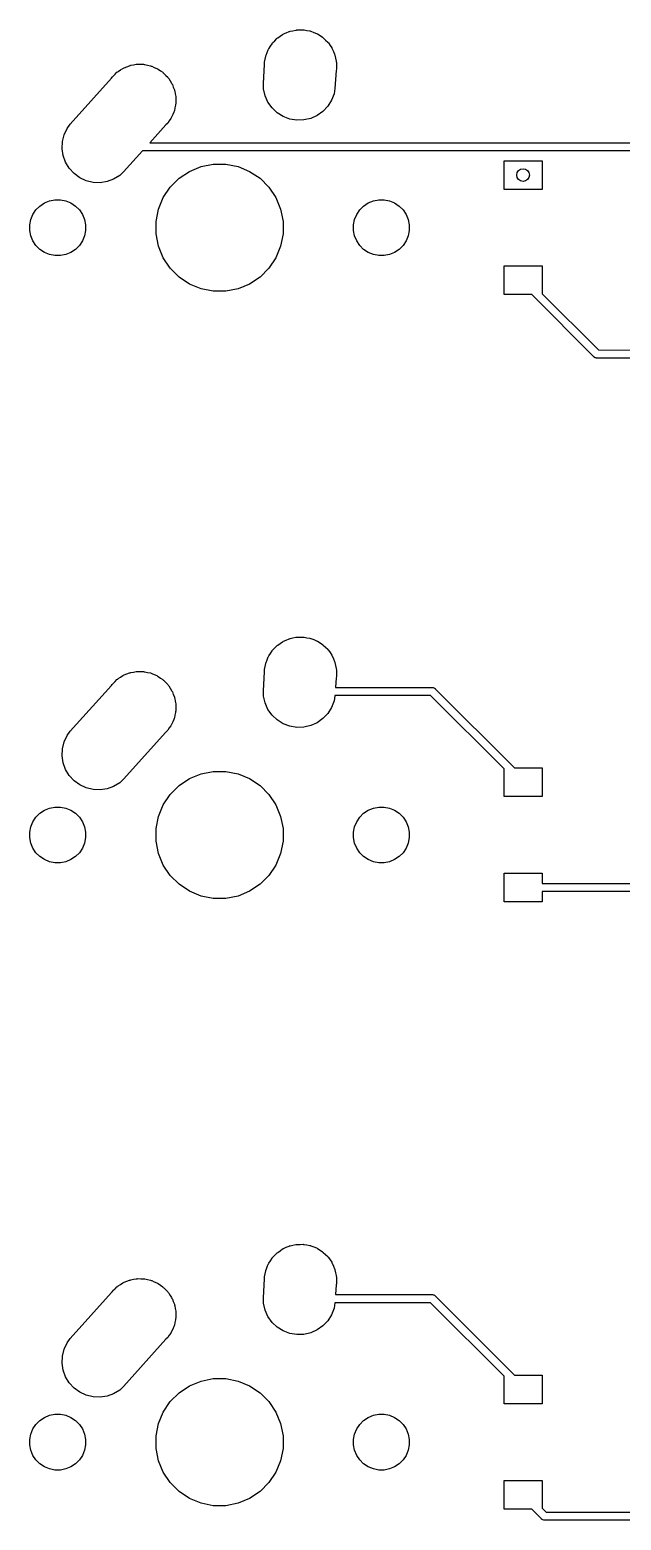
# Model space of a CAD drawing. Extents: x -26.1 to -7.5, y -7.6 to -2.3.
# Drawn here: x -26.079 to -25.349, y -5.066 to -3.226 of the extents above; entities that cross this region are included whole.
import ezdxf

# ---------------------------------------------------------------- set-up
doc = ezdxf.new("R2010")
doc.units = 0
doc.header["$MEASUREMENT"] = 0
doc.layers.add('BLACK', color=7, linetype='CONTINUOUS')

msp = doc.modelspace()

# ---------------------------------------------------------------- linework, layer by layer
at = {"layer": 'BLACK', "linetype": 'CONTINUOUS'}
for p, q in [((-25.7794, -3.24177), (-25.7768, -3.23914)), ((-25.7768, -3.23914), (-25.7742, -3.23644)), ((-25.7742, -3.23644), (-25.7737, -3.23606)), ((-25.7737, -3.23606), (-25.7732, -3.2356)), ((-25.7732, -3.2356), (-25.7701, -3.23353)), ((-25.7701, -3.23353), (-25.7671, -3.23138)), ((-25.7671, -3.23138), (-25.7665, -3.23111)), ((-25.7665, -3.23111), (-25.766, -3.23075)), ((-25.766, -3.23075), (-25.7625, -3.22933)), ((-25.7625, -3.22933), (-25.7592, -3.22781)), ((-25.7592, -3.22781), (-25.7585, -3.22766)), ((-25.7585, -3.22766), (-25.7579, -3.22741)), ((-25.7579, -3.22741), (-25.7543, -3.22669)), ((-25.7543, -3.22669), (-25.7507, -3.22586)), ((-25.7507, -3.22586), (-25.75, -3.22584)), ((-25.75, -3.22584), (-25.7494, -3.22571)), ((-25.7494, -3.22571), (-25.7456, -3.22571)), ((-25.7456, -3.22571), (-25.7419, -3.2256)), ((-25.7419, -3.2256), (-25.7413, -3.22571)), ((-25.7413, -3.22571), (-25.7406, -3.22571)), ((-25.7406, -3.22571), (-25.737, -3.22643)), ((-25.737, -3.22643), (-25.7333, -3.22705)), ((-25.7333, -3.22705), (-25.7327, -3.22728)), ((-25.7327, -3.22728), (-25.7321, -3.22741)), ((-25.7321, -3.22741), (-25.7286, -3.22883)), ((-25.7286, -3.22883), (-25.7252, -3.23015)), ((-25.7252, -3.23015), (-25.7246, -3.2305)), ((-25.7246, -3.2305), (-25.724, -3.23075)), ((-25.724, -3.23075), (-25.7209, -3.23281)), ((-25.7209, -3.23281), (-25.7178, -3.23478)), ((-25.7178, -3.23478), (-25.7173, -3.23523)), ((-25.7173, -3.23523), (-25.7168, -3.2356)), ((-25.7168, -3.2356), (-25.7141, -3.23822)), ((-25.7141, -3.23822), (-25.7114, -3.24077)), ((-25.7879, -3.25833), (-25.7877, -3.25772)), ((-25.7877, -3.25772), (-25.7876, -3.25708)), ((-25.7876, -3.25708), (-25.7862, -3.25365)), ((-25.7862, -3.25365), (-25.7848, -3.25018)), ((-25.7848, -3.25018), (-25.7845, -3.24963)), ((-25.7845, -3.24963), (-25.7843, -3.24902)), ((-25.7843, -3.24902), (-25.7822, -3.24593)), ((-25.7822, -3.24593), (-25.7802, -3.24279)), ((-25.7802, -3.24279), (-25.7798, -3.24231)), ((-25.7798, -3.24231), (-25.7794, -3.24177)), ((-25.7114, -3.24077), (-25.7111, -3.2413)), ((-25.7111, -3.2413), (-25.7106, -3.24177)), ((-25.7106, -3.24177), (-25.7085, -3.24485)), ((-25.7085, -3.24485), (-25.7064, -3.24788)), ((-25.7064, -3.24788), (-25.7061, -3.24848)), ((-25.7061, -3.24848), (-25.7057, -3.24902)), ((-25.7057, -3.24902), (-25.7043, -3.25245)), ((-25.7043, -3.25245), (-25.7028, -3.25584)), ((-25.7028, -3.25584), (-25.7027, -3.25648)), ((-25.7027, -3.25648), (-25.7024, -3.25708)), ((-25.7024, -3.25708), (-25.7017, -3.26072)), ((-25.9701, -3.27691), (-25.9672, -3.27515)), ((-25.9672, -3.27515), (-25.9644, -3.27327)), ((-25.9644, -3.27327), (-25.9635, -3.27289)), ((-25.9635, -3.27289), (-25.9627, -3.27238)), ((-25.9627, -3.27238), (-25.9595, -3.27123)), ((-25.9595, -3.27123), (-25.9563, -3.26993)), ((-25.9563, -3.26993), (-25.9554, -3.26974)), ((-25.9554, -3.26974), (-25.9545, -3.2694)), ((-25.9545, -3.2694), (-25.9511, -3.26889)), ((-25.9511, -3.26889), (-25.9478, -3.26823)), ((-25.9478, -3.26823), (-25.9468, -3.26823)), ((-25.9468, -3.26823), (-25.9458, -3.26808)), ((-25.9458, -3.26808), (-25.9424, -3.26823)), ((-25.9424, -3.26823), (-25.9391, -3.26823)), ((-25.9391, -3.26823), (-25.9381, -3.26842)), ((-25.9381, -3.26842), (-25.9371, -3.26846)), ((-25.9371, -3.26846), (-25.9338, -3.26927)), ((-25.9338, -3.26927), (-25.9305, -3.26993)), ((-25.9305, -3.26993), (-25.9296, -3.27031)), ((-25.9296, -3.27031), (-25.9286, -3.27054)), ((-25.9286, -3.27054), (-25.9256, -3.27197)), ((-25.9256, -3.27197), (-25.9224, -3.27327)), ((-25.9224, -3.27327), (-25.9216, -3.27382)), ((-25.9216, -3.27382), (-25.9207, -3.27423)), ((-25.9207, -3.27423), (-25.918, -3.27624)), ((-25.918, -3.27624), (-25.9152, -3.27812)), ((-25.7909, -3.29196), (-25.7893, -3.26848)), ((-25.7893, -3.26564), (-25.7886, -3.26199)), ((-25.7893, -3.26848), (-25.7893, -3.26564)), ((-25.7886, -3.26199), (-25.7879, -3.25833)), ((-25.701, -3.27587), (-25.7025, -3.29805)), ((-25.7017, -3.26072), (-25.7009, -3.26434)), ((-25.7007, -3.27436), (-25.701, -3.27587)), ((-25.7009, -3.26434), (-25.7008, -3.265)), ((-25.7008, -3.265), (-25.7007, -3.26564)), ((-25.7007, -3.26564), (-25.7007, -3.26935)), ((-25.7007, -3.26935), (-25.7007, -3.27088)), ((-25.7007, -3.27088), (-25.7007, -3.27153)), ((-25.7007, -3.27153), (-25.7007, -3.27436)), ((-26.0294, -3.34204), (-25.9785, -3.28529)), ((-25.9785, -3.28529), (-25.9778, -3.28429)), ((-25.9778, -3.28429), (-25.9756, -3.28205)), ((-25.9756, -3.28205), (-25.9749, -3.28132)), ((-25.9749, -3.28132), (-25.9741, -3.28051)), ((-25.9741, -3.28051), (-25.9717, -3.27812)), ((-25.9717, -3.27812), (-25.9708, -3.27757)), ((-25.9708, -3.27757), (-25.9701, -3.27691)), ((-25.9152, -3.27812), (-25.9145, -3.27881)), ((-25.9145, -3.27881), (-25.9137, -3.27939)), ((-25.9137, -3.27939), (-25.9114, -3.28189)), ((-25.9114, -3.28189), (-25.909, -3.28429)), ((-25.909, -3.28429), (-25.9085, -3.2851)), ((-25.9085, -3.2851), (-25.9078, -3.28583)), ((-25.9078, -3.28583), (-25.9061, -3.28873)), ((-25.9061, -3.28873), (-25.9042, -3.29154)), ((-25.9042, -3.29154), (-25.9038, -3.29245)), ((-25.9038, -3.29245), (-25.9033, -3.29329)), ((-25.9033, -3.29329), (-25.9021, -3.29647)), ((-25.7907, -3.29849), (-25.7909, -3.29196)), ((-25.9021, -3.29647), (-25.9008, -3.2996)), ((-25.9008, -3.2996), (-25.9006, -3.30056)), ((-25.9006, -3.30056), (-25.9003, -3.30149)), ((-25.9003, -3.30149), (-25.8998, -3.30484)), ((-25.8998, -3.30484), (-25.8991, -3.30816)), ((-25.8991, -3.30816), (-25.8991, -3.30914)), ((-25.8991, -3.30914), (-25.899, -3.31011)), ((-25.899, -3.31011), (-25.8991, -3.3135)), ((-25.7888, -3.307), (-25.7907, -3.29849)), ((-25.7852, -3.31496), (-25.7888, -3.307)), ((-25.7067, -3.31265), (-25.7114, -3.32005)), ((-25.7036, -3.3045), (-25.7067, -3.31265)), ((-25.7025, -3.29805), (-25.7036, -3.3045)), ((-25.9029, -3.33037), (-25.9042, -3.3335)), ((-25.9014, -3.3273), (-25.9029, -3.33037)), ((-25.9012, -3.32635), (-25.9014, -3.3273)), ((-25.9008, -3.32544), (-25.9012, -3.32635)), ((-25.9002, -3.32212), (-25.9008, -3.32544)), ((-25.8994, -3.31883), (-25.9002, -3.32212)), ((-25.8993, -3.31785), (-25.8994, -3.31883)), ((-25.8991, -3.31688), (-25.8993, -3.31785)), ((-25.8991, -3.3135), (-25.8991, -3.31688)), ((-25.7801, -3.32207), (-25.7852, -3.31496)), ((-25.7738, -3.32805), (-25.7801, -3.32207)), ((-25.7664, -3.33268), (-25.7738, -3.32805)), ((-25.7245, -3.33145), (-25.7324, -3.33503)), ((-25.7173, -3.3264), (-25.7245, -3.33145)), ((-25.7114, -3.32005), (-25.7173, -3.3264)), ((-26.037, -3.35522), (-26.0333, -3.34731)), ((-26.0333, -3.34731), (-26.0294, -3.34204)), ((-25.9113, -3.34299), (-25.931, -3.365)), ((-25.909, -3.34075), (-25.9113, -3.34299)), ((-25.9071, -3.33794), (-25.909, -3.34075)), ((-25.9051, -3.33521), (-25.9071, -3.33794)), ((-25.9047, -3.33432), (-25.9051, -3.33521)), ((-25.9042, -3.3335), (-25.9047, -3.33432)), ((-25.7582, -3.33578), (-25.7664, -3.33268)), ((-25.7496, -3.33723), (-25.7582, -3.33578)), ((-25.7409, -3.33698), (-25.7496, -3.33723)), ((-25.7324, -3.33503), (-25.7409, -3.33698)), ((-26.0394, -3.37241), (-26.0391, -3.36369)), ((-26.0391, -3.36369), (-26.037, -3.35522)), ((-25.931, -3.365), (-25.2891, -3.365)), ((-26.0381, -3.38103), (-26.0394, -3.37241)), ((-26.0351, -3.38923), (-26.0381, -3.38103)), ((-25.94, -3.375), (-25.9635, -3.4012)), ((-25.289, -3.375), (-25.94, -3.375)), ((-26.0306, -3.39669), (-26.0351, -3.38923)), ((-26.0247, -3.40313), (-26.0306, -3.39669)), ((-26.0177, -3.40829), (-26.0247, -3.40313)), ((-25.9635, -3.4012), (-25.9683, -3.40561)), ((-25.895, -3.40903), (-25.8822, -3.40043)), ((-25.8822, -3.40043), (-25.8679, -3.39452)), ((-25.8679, -3.39452), (-25.8527, -3.3915)), ((-25.8527, -3.3915), (-25.8373, -3.3915)), ((-25.8373, -3.3915), (-25.8221, -3.39452)), ((-25.8221, -3.39452), (-25.8078, -3.40043)), ((-25.8078, -3.40043), (-25.795, -3.40903)), ((-25.4936, -3.42276), (-25.4936, -3.38732)), ((-25.4936, -3.38732), (-25.4464, -3.38732)), ((-25.4464, -3.38732), (-25.4464, -3.42276)), ((-26.0098, -3.41198), (-26.0177, -3.40829)), ((-26.0013, -3.41406), (-26.0098, -3.41198)), ((-25.9926, -3.41444), (-26.0013, -3.41406)), ((-25.984, -3.41312), (-25.9926, -3.41444)), ((-25.9758, -3.41014), (-25.984, -3.41312)), ((-25.9683, -3.40561), (-25.9758, -3.41014)), ((-25.9146, -3.43282), (-25.906, -3.41996)), ((-25.906, -3.41996), (-25.895, -3.40903)), ((-25.795, -3.40903), (-25.784, -3.41996)), ((-25.784, -3.41996), (-25.7754, -3.43282)), ((-25.4464, -3.42276), (-25.4936, -3.42276)), ((-26.067, -3.44324), (-26.0613, -3.43947)), ((-26.0613, -3.43947), (-26.055, -3.43688)), ((-26.055, -3.43688), (-26.0484, -3.43555)), ((-26.0484, -3.43555), (-26.0416, -3.43555)), ((-26.0416, -3.43555), (-26.035, -3.43688)), ((-26.035, -3.43688), (-26.0287, -3.43947)), ((-26.0287, -3.43947), (-26.023, -3.44324)), ((-25.9205, -3.4471), (-25.9146, -3.43282)), ((-25.7754, -3.43282), (-25.7695, -3.4471)), ((-25.667, -3.44324), (-25.6613, -3.43947)), ((-25.6613, -3.43947), (-25.655, -3.43688)), ((-25.655, -3.43688), (-25.6484, -3.43555)), ((-25.6484, -3.43555), (-25.6416, -3.43555)), ((-25.6416, -3.43555), (-25.635, -3.43688)), ((-25.635, -3.43688), (-25.6287, -3.43947)), ((-25.6287, -3.43947), (-25.623, -3.44324)), ((-26.0794, -3.46661), (-26.0781, -3.45995)), ((-26.0781, -3.45995), (-26.0755, -3.45368)), ((-26.0755, -3.45368), (-26.0718, -3.44804)), ((-26.0718, -3.44804), (-26.067, -3.44324)), ((-26.023, -3.44324), (-26.0182, -3.44804)), ((-26.0182, -3.44804), (-26.0145, -3.45368)), ((-26.0145, -3.45368), (-26.0119, -3.45995)), ((-26.0119, -3.45995), (-26.0106, -3.46661)), ((-25.9235, -3.46227), (-25.9205, -3.4471)), ((-25.7695, -3.4471), (-25.7665, -3.46227)), ((-25.6794, -3.46661), (-25.6781, -3.45995)), ((-25.6781, -3.45995), (-25.6755, -3.45368)), ((-25.6755, -3.45368), (-25.6718, -3.44804)), ((-25.6718, -3.44804), (-25.667, -3.44324)), ((-25.623, -3.44324), (-25.6182, -3.44804)), ((-25.6182, -3.44804), (-25.6145, -3.45368)), ((-25.6145, -3.45368), (-25.6119, -3.45995)), ((-25.6119, -3.45995), (-25.6106, -3.46661)), ((-26.0794, -3.47339), (-26.0794, -3.46661)), ((-26.0781, -3.48005), (-26.0794, -3.47339)), ((-26.0106, -3.47339), (-26.0119, -3.48005)), ((-26.0106, -3.46661), (-26.0106, -3.47339)), ((-25.9235, -3.47773), (-25.9235, -3.46227)), ((-25.9205, -3.4929), (-25.9235, -3.47773)), ((-25.7665, -3.47773), (-25.7695, -3.4929)), ((-25.7665, -3.46227), (-25.7665, -3.47773)), ((-25.6794, -3.47339), (-25.6794, -3.46661)), ((-25.6781, -3.48005), (-25.6794, -3.47339)), ((-25.6106, -3.47339), (-25.6119, -3.48005)), ((-25.6106, -3.46661), (-25.6106, -3.47339)), ((-26.0755, -3.48632), (-26.0781, -3.48005)), ((-26.0718, -3.49196), (-26.0755, -3.48632)), ((-26.067, -3.49676), (-26.0718, -3.49196)), ((-26.0613, -3.50053), (-26.067, -3.49676)), ((-26.023, -3.49676), (-26.0287, -3.50053)), ((-26.0182, -3.49196), (-26.023, -3.49676)), ((-26.0145, -3.48632), (-26.0182, -3.49196)), ((-26.0119, -3.48005), (-26.0145, -3.48632)), ((-25.9146, -3.50718), (-25.9205, -3.4929)), ((-25.7695, -3.4929), (-25.7754, -3.50718)), ((-25.6755, -3.48632), (-25.6781, -3.48005)), ((-25.6718, -3.49196), (-25.6755, -3.48632)), ((-25.667, -3.49676), (-25.6718, -3.49196)), ((-25.6613, -3.50053), (-25.667, -3.49676)), ((-25.623, -3.49676), (-25.6287, -3.50053)), ((-25.6182, -3.49196), (-25.623, -3.49676)), ((-25.6145, -3.48632), (-25.6182, -3.49196)), ((-25.6119, -3.48005), (-25.6145, -3.48632)), ((-26.055, -3.50312), (-26.0613, -3.50053)), ((-26.0484, -3.50445), (-26.055, -3.50312)), ((-26.0416, -3.50445), (-26.0484, -3.50445)), ((-26.035, -3.50312), (-26.0416, -3.50445)), ((-26.0287, -3.50053), (-26.035, -3.50312)), ((-25.906, -3.52004), (-25.9146, -3.50718)), ((-25.7754, -3.50718), (-25.784, -3.52004)), ((-25.655, -3.50312), (-25.6613, -3.50053)), ((-25.6484, -3.50445), (-25.655, -3.50312)), ((-25.6416, -3.50445), (-25.6484, -3.50445)), ((-25.635, -3.50312), (-25.6416, -3.50445)), ((-25.6287, -3.50053), (-25.635, -3.50312)), ((-25.895, -3.53097), (-25.906, -3.52004)), ((-25.8822, -3.53957), (-25.895, -3.53097)), ((-25.795, -3.53097), (-25.8078, -3.53957)), ((-25.784, -3.52004), (-25.795, -3.53097)), ((-25.4936, -3.55268), (-25.4936, -3.51724)), ((-25.4936, -3.51724), (-25.4464, -3.51724)), ((-25.4464, -3.51724), (-25.4464, -3.55151)), ((-25.8679, -3.54548), (-25.8822, -3.53957)), ((-25.8527, -3.5485), (-25.8679, -3.54548)), ((-25.8373, -3.5485), (-25.8527, -3.5485)), ((-25.8221, -3.54548), (-25.8373, -3.5485)), ((-25.8078, -3.53957), (-25.8221, -3.54548)), ((-25.4594, -3.55268), (-25.4936, -3.55268)), ((-25.3827, -3.62936), (-25.4594, -3.55268)), ((-25.4464, -3.55151), (-25.3769, -3.621)), ((-25.3769, -3.621), (-24.384, -3.62297)), ((-25.3825, -3.62955), (-25.3827, -3.62936)), ((-25.3823, -3.62971), (-25.3825, -3.62955)), ((-25.3821, -3.62987), (-25.3823, -3.62971)), ((-25.3823, -3.62971), (-25.3823, -3.62971)), ((-25.3818, -3.63017), (-25.3821, -3.62987)), ((-25.3818, -3.63018), (-25.3818, -3.63017)), ((-25.3818, -3.63017), (-25.3818, -3.63017)), ((-25.3813, -3.63041), (-25.3818, -3.63018)), ((-25.3809, -3.63064), (-25.3813, -3.63041)), ((-25.3804, -3.63078), (-25.3809, -3.63064)), ((-25.3809, -3.63064), (-25.3809, -3.63064)), ((-25.3809, -3.63064), (-25.3809, -3.63064)), ((-25.38, -3.63093), (-25.3804, -3.63078)), ((-25.3799, -3.63093), (-25.38, -3.63093)), ((-25.3795, -3.63098), (-25.3799, -3.63093)), ((-25.3799, -3.63093), (-25.3799, -3.63093)), ((-25.3792, -3.631), (-25.3795, -3.63098)), ((-25.379, -3.63102), (-25.3792, -3.631)), ((-25.3792, -3.631), (-25.3792, -3.631)), ((-25.3787, -3.631), (-25.379, -3.63102)), ((-24.384, -3.63297), (-25.3787, -3.631)), ((-25.7543, -3.97669), (-25.7507, -3.97586)), ((-25.7507, -3.97586), (-25.75, -3.97584)), ((-25.75, -3.97584), (-25.7494, -3.97571)), ((-25.7494, -3.97571), (-25.7456, -3.97571)), ((-25.7456, -3.97571), (-25.7419, -3.9756)), ((-25.7419, -3.9756), (-25.7413, -3.97571)), ((-25.7413, -3.97571), (-25.7406, -3.97571)), ((-25.7406, -3.97571), (-25.737, -3.97643)), ((-25.7822, -3.99593), (-25.7802, -3.99279)), ((-25.7802, -3.99279), (-25.7798, -3.99231)), ((-25.7798, -3.99231), (-25.7794, -3.99177)), ((-25.7794, -3.99177), (-25.7768, -3.98914)), ((-25.7768, -3.98914), (-25.7742, -3.98644)), ((-25.7742, -3.98644), (-25.7737, -3.98606)), ((-25.7737, -3.98606), (-25.7732, -3.9856)), ((-25.7732, -3.9856), (-25.7701, -3.98353)), ((-25.7701, -3.98353), (-25.7671, -3.98138)), ((-25.7671, -3.98138), (-25.7665, -3.98111)), ((-25.7665, -3.98111), (-25.766, -3.98075)), ((-25.766, -3.98075), (-25.7625, -3.97933)), ((-25.7625, -3.97933), (-25.7592, -3.97781)), ((-25.7592, -3.97781), (-25.7585, -3.97766)), ((-25.7585, -3.97766), (-25.7579, -3.97741)), ((-25.7579, -3.97741), (-25.7543, -3.97669)), ((-25.737, -3.97643), (-25.7333, -3.97705)), ((-25.7333, -3.97705), (-25.7327, -3.97728)), ((-25.7327, -3.97728), (-25.7321, -3.97741)), ((-25.7321, -3.97741), (-25.7286, -3.97883)), ((-25.7286, -3.97883), (-25.7252, -3.98015)), ((-25.7252, -3.98015), (-25.7246, -3.9805)), ((-25.7246, -3.9805), (-25.724, -3.98075)), ((-25.724, -3.98075), (-25.7209, -3.98281)), ((-25.7209, -3.98281), (-25.7178, -3.98478)), ((-25.7178, -3.98478), (-25.7173, -3.98523)), ((-25.7173, -3.98523), (-25.7168, -3.9856)), ((-25.7168, -3.9856), (-25.7141, -3.98822)), ((-25.7141, -3.98822), (-25.7114, -3.99077)), ((-25.7114, -3.99077), (-25.7111, -3.9913)), ((-25.7111, -3.9913), (-25.7106, -3.99177)), ((-25.7106, -3.99177), (-25.7085, -3.99485)), ((-25.7893, -4.01564), (-25.7886, -4.01199)), ((-25.7886, -4.01199), (-25.7879, -4.00833)), ((-25.7879, -4.00833), (-25.7877, -4.00772)), ((-25.7877, -4.00772), (-25.7876, -4.00708)), ((-25.7876, -4.00708), (-25.7862, -4.00365)), ((-25.7862, -4.00365), (-25.7848, -4.00018)), ((-25.7848, -4.00018), (-25.7845, -3.99963)), ((-25.7845, -3.99963), (-25.7843, -3.99902)), ((-25.7843, -3.99902), (-25.7822, -3.99593)), ((-25.7085, -3.99485), (-25.7064, -3.99788)), ((-25.7064, -3.99788), (-25.7061, -3.99848)), ((-25.7061, -3.99848), (-25.7057, -3.99902)), ((-25.7057, -3.99902), (-25.7043, -4.00245)), ((-25.7043, -4.00245), (-25.7028, -4.00584)), ((-25.7028, -4.00584), (-25.7027, -4.00648)), ((-25.7027, -4.00648), (-25.7024, -4.00708)), ((-25.7024, -4.00708), (-25.7017, -4.01072)), ((-25.7017, -4.01072), (-25.7009, -4.01434)), ((-25.9756, -4.03205), (-25.9749, -4.03132)), ((-25.9749, -4.03132), (-25.9741, -4.03051)), ((-25.9741, -4.03051), (-25.9717, -4.02812)), ((-25.9717, -4.02812), (-25.9708, -4.02757)), ((-25.9708, -4.02757), (-25.9701, -4.02691)), ((-25.9701, -4.02691), (-25.9672, -4.02515)), ((-25.9672, -4.02515), (-25.9644, -4.02327)), ((-25.9644, -4.02327), (-25.9635, -4.02289)), ((-25.9635, -4.02289), (-25.9627, -4.02238)), ((-25.9627, -4.02238), (-25.9595, -4.02123)), ((-25.9595, -4.02123), (-25.9563, -4.01993)), ((-25.9563, -4.01993), (-25.9554, -4.01974)), ((-25.9554, -4.01974), (-25.9545, -4.0194)), ((-25.9545, -4.0194), (-25.9511, -4.01889)), ((-25.9511, -4.01889), (-25.9478, -4.01823)), ((-25.9478, -4.01823), (-25.9468, -4.01823)), ((-25.9468, -4.01823), (-25.9458, -4.01808)), ((-25.9458, -4.01808), (-25.9424, -4.01823)), ((-25.9424, -4.01823), (-25.9391, -4.01823)), ((-25.9391, -4.01823), (-25.9381, -4.01842)), ((-25.9381, -4.01842), (-25.9371, -4.01846)), ((-25.9371, -4.01846), (-25.9338, -4.01927)), ((-25.9338, -4.01927), (-25.9305, -4.01993)), ((-25.9305, -4.01993), (-25.9296, -4.02031)), ((-25.9296, -4.02031), (-25.9286, -4.02054)), ((-25.9286, -4.02054), (-25.9256, -4.02197)), ((-25.9256, -4.02197), (-25.9224, -4.02327)), ((-25.9224, -4.02327), (-25.9216, -4.02382)), ((-25.9216, -4.02382), (-25.9207, -4.02423)), ((-25.9207, -4.02423), (-25.918, -4.02624)), ((-25.918, -4.02624), (-25.9152, -4.02812)), ((-25.9152, -4.02812), (-25.9145, -4.02881)), ((-25.9145, -4.02881), (-25.9137, -4.02939)), ((-25.9137, -4.02939), (-25.9114, -4.03189)), ((-25.7909, -4.04196), (-25.7893, -4.01847)), ((-25.7893, -4.01847), (-25.7893, -4.01564)), ((-25.701, -4.02587), (-25.7018, -4.03783)), ((-25.7007, -4.02436), (-25.701, -4.02587)), ((-25.7009, -4.01434), (-25.7008, -4.015)), ((-25.7008, -4.015), (-25.7007, -4.01564)), ((-25.7007, -4.01564), (-25.7007, -4.01935)), ((-25.7007, -4.01935), (-25.7007, -4.02088)), ((-25.7007, -4.02088), (-25.7007, -4.02153)), ((-25.7007, -4.02153), (-25.7007, -4.02436)), ((-26.0294, -4.09204), (-25.9785, -4.03529)), ((-25.9785, -4.03529), (-25.9778, -4.03429)), ((-25.9778, -4.03429), (-25.9756, -4.03205)), ((-25.9114, -4.03189), (-25.909, -4.03429)), ((-25.909, -4.03429), (-25.9085, -4.0351)), ((-25.9085, -4.0351), (-25.9078, -4.03583)), ((-25.9078, -4.03583), (-25.9061, -4.03873)), ((-25.9061, -4.03873), (-25.9042, -4.04154)), ((-25.9042, -4.04154), (-25.9038, -4.04245)), ((-25.9038, -4.04245), (-25.9033, -4.04329)), ((-25.9033, -4.04329), (-25.9021, -4.04647)), ((-25.9021, -4.04647), (-25.9008, -4.0496)), ((-25.9008, -4.0496), (-25.9006, -4.05056)), ((-25.7907, -4.04849), (-25.7909, -4.04196)), ((-25.7888, -4.057), (-25.7907, -4.04849)), ((-25.7025, -4.04805), (-25.7036, -4.0545)), ((-25.5843, -4.04783), (-25.7025, -4.04783)), ((-25.7025, -4.04783), (-25.7025, -4.04805)), ((-25.7018, -4.03783), (-25.5825, -4.03783)), ((-25.4936, -4.13849), (-25.5843, -4.04783)), ((-25.5825, -4.03783), (-25.5822, -4.03781)), ((-25.5822, -4.03781), (-25.582, -4.03783)), ((-25.582, -4.03783), (-25.5812, -4.03791)), ((-25.5812, -4.03791), (-25.5803, -4.03819)), ((-25.5803, -4.03819), (-25.5794, -4.03866)), ((-25.5794, -4.03866), (-25.5787, -4.03928)), ((-25.5787, -4.03928), (-25.5785, -4.03947)), ((-25.5785, -4.03947), (-25.4806, -4.13732)), ((-25.9006, -4.05056), (-25.9003, -4.05149)), ((-25.9003, -4.05149), (-25.8998, -4.05484)), ((-25.8998, -4.05484), (-25.8991, -4.05816)), ((-25.8993, -4.06785), (-25.8994, -4.06883)), ((-25.8991, -4.06688), (-25.8993, -4.06785)), ((-25.8991, -4.05816), (-25.8991, -4.05914)), ((-25.8991, -4.05914), (-25.899, -4.06011)), ((-25.899, -4.06011), (-25.8991, -4.0635)), ((-25.8991, -4.0635), (-25.8991, -4.06688)), ((-25.7852, -4.06496), (-25.7888, -4.057)), ((-25.7801, -4.07207), (-25.7852, -4.06496)), ((-25.7067, -4.06265), (-25.7114, -4.07005)), ((-25.7036, -4.0545), (-25.7067, -4.06265)), ((-25.9051, -4.08521), (-25.9071, -4.08794)), ((-25.9047, -4.08432), (-25.9051, -4.08521)), ((-25.9042, -4.0835), (-25.9047, -4.08432)), ((-25.9029, -4.08037), (-25.9042, -4.0835)), ((-25.9014, -4.0773), (-25.9029, -4.08037)), ((-25.9012, -4.07635), (-25.9014, -4.0773)), ((-25.9008, -4.07544), (-25.9012, -4.07635)), ((-25.9002, -4.07212), (-25.9008, -4.07544)), ((-25.8994, -4.06883), (-25.9002, -4.07212)), ((-25.7738, -4.07805), (-25.7801, -4.07207)), ((-25.7664, -4.08268), (-25.7738, -4.07805)), ((-25.7582, -4.08578), (-25.7664, -4.08268)), ((-25.7496, -4.08723), (-25.7582, -4.08578)), ((-25.7324, -4.08503), (-25.7409, -4.08698)), ((-25.7245, -4.08145), (-25.7324, -4.08503)), ((-25.7173, -4.0764), (-25.7245, -4.08145)), ((-25.7114, -4.07005), (-25.7173, -4.0764)), ((-26.037, -4.10522), (-26.0333, -4.09731)), ((-26.0333, -4.09731), (-26.0294, -4.09204)), ((-25.9113, -4.09299), (-25.9635, -4.1512)), ((-25.909, -4.09075), (-25.9113, -4.09299)), ((-25.9071, -4.08794), (-25.909, -4.09075)), ((-25.7409, -4.08698), (-25.7496, -4.08723)), ((-26.0394, -4.12241), (-26.0391, -4.11369)), ((-26.0381, -4.13103), (-26.0394, -4.12241)), ((-26.0391, -4.11369), (-26.037, -4.10522)), ((-26.0351, -4.13923), (-26.0381, -4.13103)), ((-26.0306, -4.14669), (-26.0351, -4.13923)), ((-25.8679, -4.14452), (-25.8527, -4.1415)), ((-25.8527, -4.1415), (-25.8373, -4.1415)), ((-25.8373, -4.1415), (-25.8221, -4.14452)), ((-25.4936, -4.17276), (-25.4936, -4.13849)), ((-25.4806, -4.13732), (-25.4464, -4.13732)), ((-25.4464, -4.13732), (-25.4464, -4.17276)), ((-26.0247, -4.15313), (-26.0306, -4.14669)), ((-26.0177, -4.15829), (-26.0247, -4.15313)), ((-26.0098, -4.16198), (-26.0177, -4.15829)), ((-25.9758, -4.16014), (-25.984, -4.16312)), ((-25.9683, -4.15561), (-25.9758, -4.16014)), ((-25.9635, -4.1512), (-25.9683, -4.15561)), ((-25.906, -4.16996), (-25.895, -4.15903)), ((-25.895, -4.15903), (-25.8822, -4.15043)), ((-25.8822, -4.15043), (-25.8679, -4.14452)), ((-25.8221, -4.14452), (-25.8078, -4.15043)), ((-25.8078, -4.15043), (-25.795, -4.15903)), ((-25.795, -4.15903), (-25.784, -4.16996)), ((-26.0013, -4.16406), (-26.0098, -4.16198)), ((-25.9926, -4.16444), (-26.0013, -4.16406)), ((-25.984, -4.16312), (-25.9926, -4.16444)), ((-25.9146, -4.18282), (-25.906, -4.16996)), ((-25.784, -4.16996), (-25.7754, -4.18282)), ((-25.4464, -4.17276), (-25.4936, -4.17276)), ((-26.0718, -4.19804), (-26.067, -4.19324)), ((-26.067, -4.19324), (-26.0613, -4.18947)), ((-26.0613, -4.18947), (-26.055, -4.18688)), ((-26.055, -4.18688), (-26.0484, -4.18555)), ((-26.0484, -4.18555), (-26.0416, -4.18555)), ((-26.0416, -4.18555), (-26.035, -4.18688)), ((-26.035, -4.18688), (-26.0287, -4.18947)), ((-26.0287, -4.18947), (-26.023, -4.19324)), ((-26.023, -4.19324), (-26.0182, -4.19804)), ((-25.9205, -4.1971), (-25.9146, -4.18282)), ((-25.7754, -4.18282), (-25.7695, -4.1971)), ((-25.6718, -4.19804), (-25.667, -4.19324)), ((-25.667, -4.19324), (-25.6613, -4.18947)), ((-25.6613, -4.18947), (-25.655, -4.18688)), ((-25.655, -4.18688), (-25.6484, -4.18555)), ((-25.6484, -4.18555), (-25.6416, -4.18555)), ((-25.6416, -4.18555), (-25.635, -4.18688)), ((-25.635, -4.18688), (-25.6287, -4.18947)), ((-25.6287, -4.18947), (-25.623, -4.19324)), ((-25.623, -4.19324), (-25.6182, -4.19804)), ((-26.0794, -4.21661), (-26.0781, -4.20995)), ((-26.0781, -4.20995), (-26.0755, -4.20368)), ((-26.0755, -4.20368), (-26.0718, -4.19804)), ((-26.0182, -4.19804), (-26.0145, -4.20368)), ((-26.0145, -4.20368), (-26.0119, -4.20995)), ((-26.0119, -4.20995), (-26.0106, -4.21661)), ((-25.9235, -4.21227), (-25.9205, -4.1971)), ((-25.9235, -4.22773), (-25.9235, -4.21227)), ((-25.7695, -4.1971), (-25.7665, -4.21227)), ((-25.7665, -4.21227), (-25.7665, -4.22773)), ((-25.6794, -4.21661), (-25.6781, -4.20995)), ((-25.6781, -4.20995), (-25.6755, -4.20368)), ((-25.6755, -4.20368), (-25.6718, -4.19804)), ((-25.6182, -4.19804), (-25.6145, -4.20368)), ((-25.6145, -4.20368), (-25.6119, -4.20995)), ((-25.6119, -4.20995), (-25.6106, -4.21661)), ((-26.0794, -4.22339), (-26.0794, -4.21661)), ((-26.0781, -4.23005), (-26.0794, -4.22339)), ((-26.0755, -4.23632), (-26.0781, -4.23005)), ((-26.0119, -4.23005), (-26.0145, -4.23632)), ((-26.0106, -4.22339), (-26.0119, -4.23005)), ((-26.0106, -4.21661), (-26.0106, -4.22339)), ((-25.9205, -4.2429), (-25.9235, -4.22773)), ((-25.7665, -4.22773), (-25.7695, -4.2429)), ((-25.6794, -4.22339), (-25.6794, -4.21661)), ((-25.6781, -4.23005), (-25.6794, -4.22339)), ((-25.6755, -4.23632), (-25.6781, -4.23005)), ((-25.6119, -4.23005), (-25.6145, -4.23632)), ((-25.6106, -4.22339), (-25.6119, -4.23005)), ((-25.6106, -4.21661), (-25.6106, -4.22339)), ((-26.0718, -4.24196), (-26.0755, -4.23632)), ((-26.067, -4.24676), (-26.0718, -4.24196)), ((-26.0613, -4.25053), (-26.067, -4.24676)), ((-26.055, -4.25312), (-26.0613, -4.25053)), ((-26.0287, -4.25053), (-26.035, -4.25312)), ((-26.023, -4.24676), (-26.0287, -4.25053)), ((-26.0182, -4.24196), (-26.023, -4.24676)), ((-26.0145, -4.23632), (-26.0182, -4.24196)), ((-25.9146, -4.25718), (-25.9205, -4.2429)), ((-25.7695, -4.2429), (-25.7754, -4.25718)), ((-25.6718, -4.24196), (-25.6755, -4.23632)), ((-25.667, -4.24676), (-25.6718, -4.24196)), ((-25.6613, -4.25053), (-25.667, -4.24676)), ((-25.655, -4.25312), (-25.6613, -4.25053)), ((-25.6287, -4.25053), (-25.635, -4.25312)), ((-25.623, -4.24676), (-25.6287, -4.25053)), ((-25.6182, -4.24196), (-25.623, -4.24676)), ((-25.6145, -4.23632), (-25.6182, -4.24196)), ((-26.0484, -4.25445), (-26.055, -4.25312)), ((-26.0416, -4.25445), (-26.0484, -4.25445)), ((-26.035, -4.25312), (-26.0416, -4.25445)), ((-25.906, -4.27004), (-25.9146, -4.25718)), ((-25.895, -4.28097), (-25.906, -4.27004)), ((-25.784, -4.27004), (-25.795, -4.28097)), ((-25.7754, -4.25718), (-25.784, -4.27004)), ((-25.6484, -4.25445), (-25.655, -4.25312)), ((-25.6416, -4.25445), (-25.6484, -4.25445)), ((-25.635, -4.25312), (-25.6416, -4.25445)), ((-25.4936, -4.30268), (-25.4936, -4.26724)), ((-25.4936, -4.26724), (-25.4464, -4.26724)), ((-25.4464, -4.26724), (-25.4464, -4.27996)), ((-25.8822, -4.28957), (-25.895, -4.28097)), ((-25.795, -4.28097), (-25.8078, -4.28957)), ((-25.4464, -4.27996), (-25.1655, -4.27996)), ((-25.8679, -4.29548), (-25.8822, -4.28957)), ((-25.8527, -4.2985), (-25.8679, -4.29548)), ((-25.8373, -4.2985), (-25.8527, -4.2985)), ((-25.8221, -4.29548), (-25.8373, -4.2985)), ((-25.8078, -4.28957), (-25.8221, -4.29548)), ((-25.4464, -4.30268), (-25.4936, -4.30268)), ((-25.1673, -4.28996), (-25.4464, -4.28996)), ((-25.4464, -4.28996), (-25.4464, -4.30268)), ((-25.7665, -4.73111), (-25.766, -4.73075)), ((-25.766, -4.73075), (-25.7625, -4.72933)), ((-25.7625, -4.72933), (-25.7592, -4.72781)), ((-25.7592, -4.72781), (-25.7585, -4.72766)), ((-25.7585, -4.72766), (-25.7579, -4.72741)), ((-25.7579, -4.72741), (-25.7543, -4.72669)), ((-25.7543, -4.72669), (-25.7507, -4.72586)), ((-25.7507, -4.72586), (-25.75, -4.72584)), ((-25.75, -4.72584), (-25.7494, -4.72571)), ((-25.7494, -4.72571), (-25.7456, -4.72571)), ((-25.7456, -4.72571), (-25.7419, -4.7256)), ((-25.7419, -4.7256), (-25.7413, -4.72571)), ((-25.7413, -4.72571), (-25.7406, -4.72571)), ((-25.7406, -4.72571), (-25.737, -4.72643)), ((-25.737, -4.72643), (-25.7333, -4.72705)), ((-25.7333, -4.72705), (-25.7327, -4.72728)), ((-25.7327, -4.72728), (-25.7321, -4.72741)), ((-25.7321, -4.72741), (-25.7286, -4.72883)), ((-25.7286, -4.72883), (-25.7252, -4.73015)), ((-25.7252, -4.73015), (-25.7246, -4.7305)), ((-25.7246, -4.7305), (-25.724, -4.73075)), ((-25.724, -4.73075), (-25.7209, -4.73281)), ((-25.7845, -4.74963), (-25.7843, -4.74902)), ((-25.7843, -4.74902), (-25.7822, -4.74593)), ((-25.7822, -4.74593), (-25.7802, -4.74279)), ((-25.7802, -4.74279), (-25.7798, -4.74231)), ((-25.7798, -4.74231), (-25.7794, -4.74177)), ((-25.7794, -4.74177), (-25.7768, -4.73914)), ((-25.7768, -4.73914), (-25.7742, -4.73644)), ((-25.7742, -4.73644), (-25.7737, -4.73606)), ((-25.7737, -4.73606), (-25.7732, -4.7356)), ((-25.7732, -4.7356), (-25.7701, -4.73353)), ((-25.7701, -4.73353), (-25.7671, -4.73138)), ((-25.7671, -4.73138), (-25.7665, -4.73111)), ((-25.7209, -4.73281), (-25.7178, -4.73478)), ((-25.7178, -4.73478), (-25.7173, -4.73523)), ((-25.7173, -4.73523), (-25.7168, -4.7356)), ((-25.7168, -4.7356), (-25.7141, -4.73822)), ((-25.7141, -4.73822), (-25.7114, -4.74077)), ((-25.7114, -4.74077), (-25.7111, -4.7413)), ((-25.7111, -4.7413), (-25.7106, -4.74177)), ((-25.7106, -4.74177), (-25.7085, -4.74485)), ((-25.7085, -4.74485), (-25.7064, -4.74788)), ((-25.7064, -4.74788), (-25.7061, -4.74848)), ((-25.7061, -4.74848), (-25.7057, -4.74902)), ((-25.7057, -4.74902), (-25.7043, -4.75245)), ((-25.7893, -4.76564), (-25.7886, -4.76199)), ((-25.7893, -4.76847), (-25.7893, -4.76564)), ((-25.7886, -4.76199), (-25.7879, -4.75833)), ((-25.7879, -4.75833), (-25.7877, -4.75772)), ((-25.7877, -4.75772), (-25.7876, -4.75708)), ((-25.7876, -4.75708), (-25.7862, -4.75365)), ((-25.7862, -4.75365), (-25.7848, -4.75018)), ((-25.7848, -4.75018), (-25.7845, -4.74963)), ((-25.7043, -4.75245), (-25.7028, -4.75584)), ((-25.7028, -4.75584), (-25.7027, -4.75648)), ((-25.7027, -4.75648), (-25.7024, -4.75708)), ((-25.7024, -4.75708), (-25.7017, -4.76072)), ((-25.7017, -4.76072), (-25.7009, -4.76434)), ((-25.7009, -4.76434), (-25.7008, -4.765)), ((-25.7008, -4.765), (-25.7007, -4.76564)), ((-25.7007, -4.76564), (-25.7007, -4.76935)), ((-26.0294, -4.84204), (-25.9785, -4.78529)), ((-25.9785, -4.78529), (-25.9778, -4.78429)), ((-25.9778, -4.78429), (-25.9756, -4.78205)), ((-25.9756, -4.78205), (-25.9749, -4.78132)), ((-25.9749, -4.78132), (-25.9741, -4.78051)), ((-25.9741, -4.78051), (-25.9717, -4.77812)), ((-25.9717, -4.77812), (-25.9708, -4.77757)), ((-25.9708, -4.77757), (-25.9701, -4.77691)), ((-25.9701, -4.77691), (-25.9672, -4.77515)), ((-25.9672, -4.77515), (-25.9644, -4.77327)), ((-25.9644, -4.77327), (-25.9635, -4.77289)), ((-25.9635, -4.77289), (-25.9627, -4.77238)), ((-25.9627, -4.77238), (-25.9595, -4.77123)), ((-25.9595, -4.77123), (-25.9563, -4.76993)), ((-25.9563, -4.76993), (-25.9554, -4.76974)), ((-25.9554, -4.76974), (-25.9545, -4.7694)), ((-25.9545, -4.7694), (-25.9511, -4.76889)), ((-25.9511, -4.76889), (-25.9478, -4.76823)), ((-25.9478, -4.76823), (-25.9468, -4.76823)), ((-25.9468, -4.76823), (-25.9458, -4.76808)), ((-25.9458, -4.76808), (-25.9424, -4.76823)), ((-25.9424, -4.76823), (-25.9391, -4.76823)), ((-25.9391, -4.76823), (-25.9381, -4.76842)), ((-25.9381, -4.76842), (-25.9371, -4.76846)), ((-25.9371, -4.76846), (-25.9338, -4.76927)), ((-25.9338, -4.76927), (-25.9305, -4.76993)), ((-25.9305, -4.76993), (-25.9296, -4.77031)), ((-25.9296, -4.77031), (-25.9286, -4.77054)), ((-25.9286, -4.77054), (-25.9256, -4.77197)), ((-25.9256, -4.77197), (-25.9224, -4.77327)), ((-25.9224, -4.77327), (-25.9216, -4.77382)), ((-25.9216, -4.77382), (-25.9207, -4.77423)), ((-25.9207, -4.77423), (-25.918, -4.77624)), ((-25.918, -4.77624), (-25.9152, -4.77812)), ((-25.9152, -4.77812), (-25.9145, -4.77881)), ((-25.9145, -4.77881), (-25.9137, -4.77939)), ((-25.9137, -4.77939), (-25.9114, -4.78189)), ((-25.9114, -4.78189), (-25.909, -4.78429)), ((-25.909, -4.78429), (-25.9085, -4.7851)), ((-25.9085, -4.7851), (-25.9078, -4.78583)), ((-25.9078, -4.78583), (-25.9061, -4.78873)), ((-25.7909, -4.79196), (-25.7893, -4.76847)), ((-25.701, -4.77587), (-25.7018, -4.78783)), ((-25.7007, -4.77436), (-25.701, -4.77587)), ((-25.7007, -4.76935), (-25.7007, -4.77088)), ((-25.7007, -4.77088), (-25.7007, -4.77153)), ((-25.7007, -4.77153), (-25.7007, -4.77436)), ((-25.9061, -4.78873), (-25.9042, -4.79154)), ((-25.9042, -4.79154), (-25.9038, -4.79245)), ((-25.9038, -4.79245), (-25.9033, -4.79329)), ((-25.9033, -4.79329), (-25.9021, -4.79647)), ((-25.9021, -4.79647), (-25.9008, -4.7996)), ((-25.9008, -4.7996), (-25.9006, -4.80056)), ((-25.9006, -4.80056), (-25.9003, -4.80149)), ((-25.9003, -4.80149), (-25.8998, -4.80484)), ((-25.7907, -4.79849), (-25.7909, -4.79196)), ((-25.7888, -4.807), (-25.7907, -4.79849)), ((-25.7025, -4.79805), (-25.7036, -4.8045)), ((-25.5843, -4.79783), (-25.7025, -4.79783)), ((-25.7025, -4.79783), (-25.7025, -4.79805)), ((-25.7018, -4.78783), (-25.5825, -4.78783)), ((-25.4936, -4.88849), (-25.5843, -4.79783)), ((-25.5825, -4.78783), (-25.5822, -4.78781)), ((-25.5822, -4.78781), (-25.582, -4.78783)), ((-25.582, -4.78783), (-25.5812, -4.78791)), ((-25.5812, -4.78791), (-25.5803, -4.78819)), ((-25.5803, -4.78819), (-25.5794, -4.78866)), ((-25.5794, -4.78866), (-25.5787, -4.78928)), ((-25.5787, -4.78928), (-25.5785, -4.78947)), ((-25.5785, -4.78947), (-25.4806, -4.88732)), ((-25.9002, -4.82212), (-25.9008, -4.82544)), ((-25.8994, -4.81883), (-25.9002, -4.82212)), ((-25.8998, -4.80484), (-25.8991, -4.80816)), ((-25.8993, -4.81785), (-25.8994, -4.81883)), ((-25.8991, -4.81688), (-25.8993, -4.81785)), ((-25.8991, -4.80816), (-25.8991, -4.80914)), ((-25.8991, -4.80914), (-25.899, -4.81011)), ((-25.899, -4.81011), (-25.8991, -4.8135)), ((-25.8991, -4.8135), (-25.8991, -4.81688)), ((-25.7852, -4.81496), (-25.7888, -4.807)), ((-25.7801, -4.82207), (-25.7852, -4.81496)), ((-25.7738, -4.82805), (-25.7801, -4.82207)), ((-25.7114, -4.82005), (-25.7173, -4.8264)), ((-25.7067, -4.81265), (-25.7114, -4.82005)), ((-25.7036, -4.8045), (-25.7067, -4.81265)), ((-25.909, -4.84075), (-25.9113, -4.84299)), ((-25.9071, -4.83794), (-25.909, -4.84075)), ((-25.9051, -4.83521), (-25.9071, -4.83794)), ((-25.9047, -4.83432), (-25.9051, -4.83521)), ((-25.9042, -4.8335), (-25.9047, -4.83432)), ((-25.9029, -4.83037), (-25.9042, -4.8335)), ((-25.9014, -4.8273), (-25.9029, -4.83037)), ((-25.9012, -4.82635), (-25.9014, -4.8273)), ((-25.9008, -4.82544), (-25.9012, -4.82635)), ((-25.7664, -4.83268), (-25.7738, -4.82805)), ((-25.7582, -4.83578), (-25.7664, -4.83268)), ((-25.7496, -4.83723), (-25.7582, -4.83578)), ((-25.7409, -4.83698), (-25.7496, -4.83723)), ((-25.7324, -4.83503), (-25.7409, -4.83698)), ((-25.7245, -4.83145), (-25.7324, -4.83503)), ((-25.7173, -4.8264), (-25.7245, -4.83145)), ((-26.0391, -4.86369), (-26.037, -4.85522)), ((-26.037, -4.85522), (-26.0333, -4.84731)), ((-26.0333, -4.84731), (-26.0294, -4.84204)), ((-25.9113, -4.84299), (-25.9635, -4.9012)), ((-26.0394, -4.87241), (-26.0391, -4.86369)), ((-26.0381, -4.88103), (-26.0394, -4.87241)), ((-26.0351, -4.88923), (-26.0381, -4.88103)), ((-26.0306, -4.89669), (-26.0351, -4.88923)), ((-25.8822, -4.90043), (-25.8679, -4.89452)), ((-25.8679, -4.89452), (-25.8527, -4.8915)), ((-25.8527, -4.8915), (-25.8373, -4.8915)), ((-25.8373, -4.8915), (-25.8221, -4.89452)), ((-25.8221, -4.89452), (-25.8078, -4.90043)), ((-25.4936, -4.92276), (-25.4936, -4.88849)), ((-25.4806, -4.88732), (-25.4464, -4.88732)), ((-25.4464, -4.88732), (-25.4464, -4.92276)), ((-26.0247, -4.90313), (-26.0306, -4.89669)), ((-26.0177, -4.90829), (-26.0247, -4.90313)), ((-26.0098, -4.91198), (-26.0177, -4.90829)), ((-26.0013, -4.91406), (-26.0098, -4.91198)), ((-25.9926, -4.91444), (-26.0013, -4.91406)), ((-25.984, -4.91312), (-25.9926, -4.91444)), ((-25.9758, -4.91014), (-25.984, -4.91312)), ((-25.9683, -4.90561), (-25.9758, -4.91014)), ((-25.9635, -4.9012), (-25.9683, -4.90561)), ((-25.906, -4.91996), (-25.895, -4.90903)), ((-25.895, -4.90903), (-25.8822, -4.90043)), ((-25.8078, -4.90043), (-25.795, -4.90903)), ((-25.795, -4.90903), (-25.784, -4.91996)), ((-25.9205, -4.9471), (-25.9146, -4.93282)), ((-25.9146, -4.93282), (-25.906, -4.91996)), ((-25.784, -4.91996), (-25.7754, -4.93282)), ((-25.7754, -4.93282), (-25.7695, -4.9471)), ((-25.4464, -4.92276), (-25.4936, -4.92276)), ((-26.0755, -4.95368), (-26.0718, -4.94804)), ((-26.0718, -4.94804), (-26.067, -4.94324)), ((-26.067, -4.94324), (-26.0613, -4.93947)), ((-26.0613, -4.93947), (-26.055, -4.93688)), ((-26.055, -4.93688), (-26.0484, -4.93555)), ((-26.0484, -4.93555), (-26.0416, -4.93555)), ((-26.0416, -4.93555), (-26.035, -4.93688)), ((-26.035, -4.93688), (-26.0287, -4.93947)), ((-26.0287, -4.93947), (-26.023, -4.94324)), ((-26.023, -4.94324), (-26.0182, -4.94804)), ((-26.0182, -4.94804), (-26.0145, -4.95368)), ((-25.9235, -4.96227), (-25.9205, -4.9471)), ((-25.7695, -4.9471), (-25.7665, -4.96227)), ((-25.6755, -4.95368), (-25.6718, -4.94804)), ((-25.6718, -4.94804), (-25.667, -4.94324)), ((-25.667, -4.94324), (-25.6613, -4.93947)), ((-25.6613, -4.93947), (-25.655, -4.93688)), ((-25.655, -4.93688), (-25.6484, -4.93555)), ((-25.6484, -4.93555), (-25.6416, -4.93555)), ((-25.6416, -4.93555), (-25.635, -4.93688)), ((-25.635, -4.93688), (-25.6287, -4.93947)), ((-25.6287, -4.93947), (-25.623, -4.94324)), ((-25.623, -4.94324), (-25.6182, -4.94804)), ((-25.6182, -4.94804), (-25.6145, -4.95368)), ((-26.0794, -4.96661), (-26.0781, -4.95995)), ((-26.0794, -4.97339), (-26.0794, -4.96661)), ((-26.0781, -4.95995), (-26.0755, -4.95368)), ((-26.0145, -4.95368), (-26.0119, -4.95995)), ((-26.0119, -4.95995), (-26.0106, -4.96661)), ((-26.0106, -4.96661), (-26.0106, -4.97339)), ((-25.9235, -4.97773), (-25.9235, -4.96227)), ((-25.7665, -4.96227), (-25.7665, -4.97773)), ((-25.6794, -4.96661), (-25.6781, -4.95995)), ((-25.6794, -4.97339), (-25.6794, -4.96661)), ((-25.6781, -4.95995), (-25.6755, -4.95368)), ((-25.6145, -4.95368), (-25.6119, -4.95995)), ((-25.6119, -4.95995), (-25.6106, -4.96661)), ((-25.6106, -4.96661), (-25.6106, -4.97339)), ((-26.0781, -4.98005), (-26.0794, -4.97339)), ((-26.0755, -4.98632), (-26.0781, -4.98005)), ((-26.0718, -4.99196), (-26.0755, -4.98632)), ((-26.0145, -4.98632), (-26.0182, -4.99196)), ((-26.0119, -4.98005), (-26.0145, -4.98632)), ((-26.0106, -4.97339), (-26.0119, -4.98005)), ((-25.9205, -4.9929), (-25.9235, -4.97773)), ((-25.7665, -4.97773), (-25.7695, -4.9929)), ((-25.6781, -4.98005), (-25.6794, -4.97339)), ((-25.6755, -4.98632), (-25.6781, -4.98005)), ((-25.6718, -4.99196), (-25.6755, -4.98632)), ((-25.6145, -4.98632), (-25.6182, -4.99196)), ((-25.6119, -4.98005), (-25.6145, -4.98632)), ((-25.6106, -4.97339), (-25.6119, -4.98005)), ((-26.067, -4.99676), (-26.0718, -4.99196)), ((-26.0613, -5.00053), (-26.067, -4.99676)), ((-26.055, -5.00312), (-26.0613, -5.00053)), ((-26.0484, -5.00445), (-26.055, -5.00312)), ((-26.0416, -5.00445), (-26.0484, -5.00445)), ((-26.035, -5.00312), (-26.0416, -5.00445)), ((-26.0287, -5.00053), (-26.035, -5.00312)), ((-26.023, -4.99676), (-26.0287, -5.00053)), ((-26.0182, -4.99196), (-26.023, -4.99676)), ((-25.9146, -5.00718), (-25.9205, -4.9929)), ((-25.7695, -4.9929), (-25.7754, -5.00718)), ((-25.667, -4.99676), (-25.6718, -4.99196)), ((-25.6613, -5.00053), (-25.667, -4.99676)), ((-25.655, -5.00312), (-25.6613, -5.00053)), ((-25.6484, -5.00445), (-25.655, -5.00312)), ((-25.6416, -5.00445), (-25.6484, -5.00445)), ((-25.635, -5.00312), (-25.6416, -5.00445)), ((-25.6287, -5.00053), (-25.635, -5.00312)), ((-25.623, -4.99676), (-25.6287, -5.00053)), ((-25.6182, -4.99196), (-25.623, -4.99676)), ((-25.906, -5.02004), (-25.9146, -5.00718)), ((-25.895, -5.03097), (-25.906, -5.02004)), ((-25.784, -5.02004), (-25.795, -5.03097)), ((-25.7754, -5.00718), (-25.784, -5.02004)), ((-25.4936, -5.05268), (-25.4936, -5.01724)), ((-25.4936, -5.01724), (-25.4464, -5.01724)), ((-25.4464, -5.01724), (-25.4464, -5.05151)), ((-25.8822, -5.03957), (-25.895, -5.03097)), ((-25.8679, -5.04548), (-25.8822, -5.03957)), ((-25.8078, -5.03957), (-25.8221, -5.04548)), ((-25.795, -5.03097), (-25.8078, -5.03957)), ((-25.8527, -5.0485), (-25.8679, -5.04548)), ((-25.8373, -5.0485), (-25.8527, -5.0485)), ((-25.8221, -5.04548), (-25.8373, -5.0485)), ((-25.4594, -5.05268), (-25.4936, -5.05268)), ((-25.4473, -5.06474), (-25.4594, -5.05268)), ((-25.4464, -5.05151), (-25.4415, -5.05637)), ((-25.4415, -5.05637), (-24.7485, -5.05637)), ((-25.4471, -5.06493), (-25.4473, -5.06474)), ((-25.4464, -5.06555), (-25.4471, -5.06493)), ((-25.4455, -5.06602), (-25.4464, -5.06555)), ((-25.4446, -5.0663), (-25.4455, -5.06602)), ((-25.4438, -5.06637), (-25.4446, -5.0663)), ((-25.4436, -5.0664), (-25.4438, -5.06637)), ((-25.4438, -5.06637), (-25.4438, -5.06637)), ((-25.4433, -5.06637), (-25.4436, -5.0664)), ((-24.7467, -5.06637), (-25.4433, -5.06637))]:
    msp.add_line(p, q, dxfattribs=at)
at = {"layer": 'BLACK'}
msp.add_circle((-25.47, -3.40504), 0.00787, dxfattribs=at)

doc.saveas('drawing.dxf')
